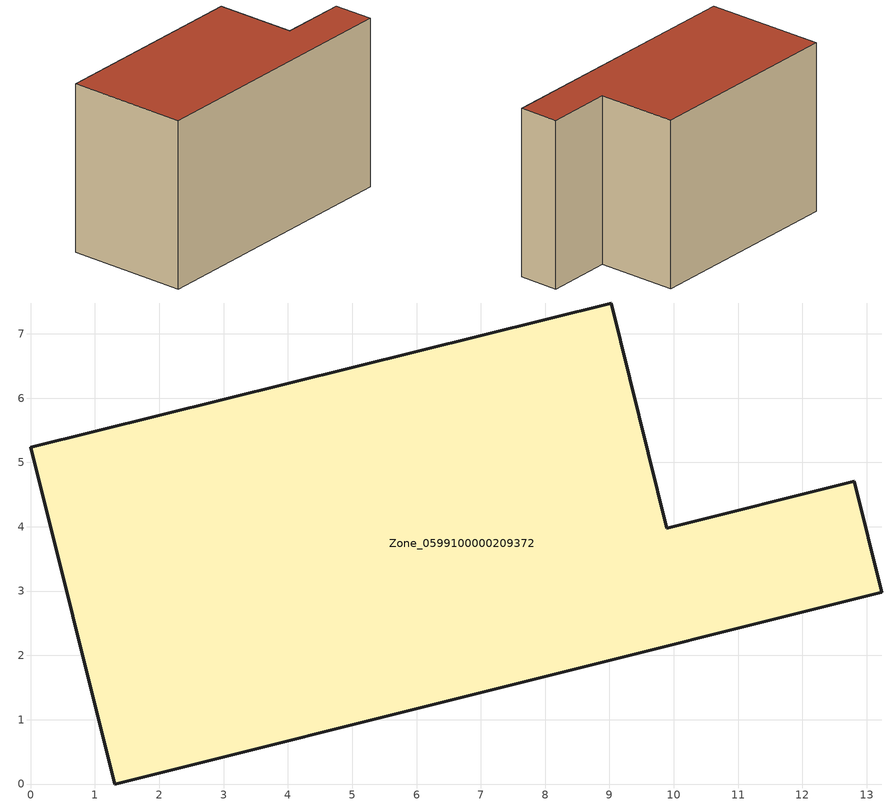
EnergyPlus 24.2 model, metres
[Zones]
Zone_0599100000209372
 floor ground (C_G): 1.31,0 0,5.24 9.03,7.48 9.89,3.98 12.8,4.71 13.24,2.98 z0
 wall outside (C_F): 9.89,3.98 9.03,7.48 0,5.24 1.31,0 13.24,2.98 12.8,4.71 9.89,3.98 z0:7.61
 roof outside (C_R): 13.24,2.98 12.8,4.71 9.89,3.98 9.03,7.48 0,5.24 1.31,0 z7.61
[BUILDING]
Pand.0599100000209372: North Axis=0; Terrain=City; Loads Convergence Tolerance Value=0.04; Temperature Convergence Tolerance Value=0.4; Solar Distribution=FullExterior; Maximum Number of Warmup Days=25; Minimum Number of Warmup Days=1
[Site:Location]
Rotterdam.The.Hague.AP_ZH_NLD Design_Conditions: Latitude=51.96; Longitude=4.45; Time Zone=1; Elevation=-4.5
[SITE:GROUNDTEMPERATURE:BUILDINGSURFACE]
18, 18, 18, 18, 18, 18, 18, 18, 18, 18, 18, 18
[MATERIAL] Thermal Absorptance=0.9; Solar Absorptance=0.7; Visible Absorptance=0.7
Name | Roughness | Thickness | Conductivity | Density | Specific Heat
G.TI.1975-1991 | MediumSmooth | 0.15 | 0.288461 | 540 | 1210
F.TI.1975-1991 | Rough | 0.3 | 0.230769 | 1920 | 840
R.TI.1975-1991 | MediumRough | 0.2 | 0.153846 | 1500 | 1000
[CONSTRUCTION]
C_G: G.TI.1975-1991
C_F: F.TI.1975-1991
C_R: R.TI.1975-1991
[ZONE]
Zone_0599100000209372: Type=1; Multiplier=1; Ceiling Height=Autocalculate; Volume=Autocalculate; Floor Area=autocalculate; Part of Total Floor Area=Yes
[ZONEINFILTRATION:DESIGNFLOWRATE]
Infil_Zone_0599100000209372: Zone or ZoneList or Space or SpaceList=Zone_0599100000209372; Schedule=AlwaysOn; Design Flow Rate Calculation Method=Flow/Area; Flow Rate per Floor Area=0.003; Constant Term Coefficient=1; Temperature Term Coefficient=0; Velocity Term Coefficient=0; Velocity Squared Term Coefficient=0
[HVACTEMPLATE:ZONE:IDEALLOADSAIRSYSTEM]
Zone_0599100000209372: Maximum Heating Supply Air Temperature=50; Minimum Cooling Supply Air Temperature=13; Maximum Heating Supply Air Humidity Ratio=0.0156; Minimum Cooling Supply Air Humidity Ratio=0.0077; Heating Limit=NoLimit; Cooling Limit=NoLimit; Dehumidification Control Type=ConstantSensibleHeatRatio; Cooling Sensible Heat Ratio=0.7; Dehumidification Setpoint=60; Humidification Control Type=None; Humidification Setpoint=30; Outdoor Air Method=None; Outdoor Air Flow Rate per Person=0.00944; Outdoor Air Flow Rate per Zone Floor Area=0; Outdoor Air Flow Rate per Zone=0; Demand Controlled Ventilation Type=None; Outdoor Air Economizer Type=NoEconomizer; Heat Recovery Type=None; Sensible Heat Recovery Effectiveness=0.7; Latent Heat Recovery Effectiveness=0.65
[ZONECONTROL:THERMOSTAT]
ThermostatControl_Zone_0599100000209372: Zone or ZoneList=Zone_0599100000209372; Control Type Schedule=DualSetpointControlType; Control 1=Thermostat_Zone_0599100000209372; Temperature Difference Between Cutout And Setpoint=0
[THERMOSTATSETPOINT:DUALSETPOINT]
Thermostat_Zone_0599100000209372: Heating Setpoint Temperature Schedule=HeatingSetpoint_Zone_0599100000209372; Cooling Setpoint Temperature Schedule=CoolingSetpoint_Zone_0599100000209372
[SCHEDULE:COMPACT]
HeatingSetpoint_Zone_0599100000209372: Through: 12/31, For: AllDays, Until: 24:00, 21
CoolingSetpoint_Zone_0599100000209372: Through: 12/31, For: AllDays, Until: 24:00, 24
DualSetpointControlType: Through: 12/31, For: AllDays, Until: 24:00, 4
AlwaysOn: Through: 12/31, For: AllDays, Until: 24:00, 1
